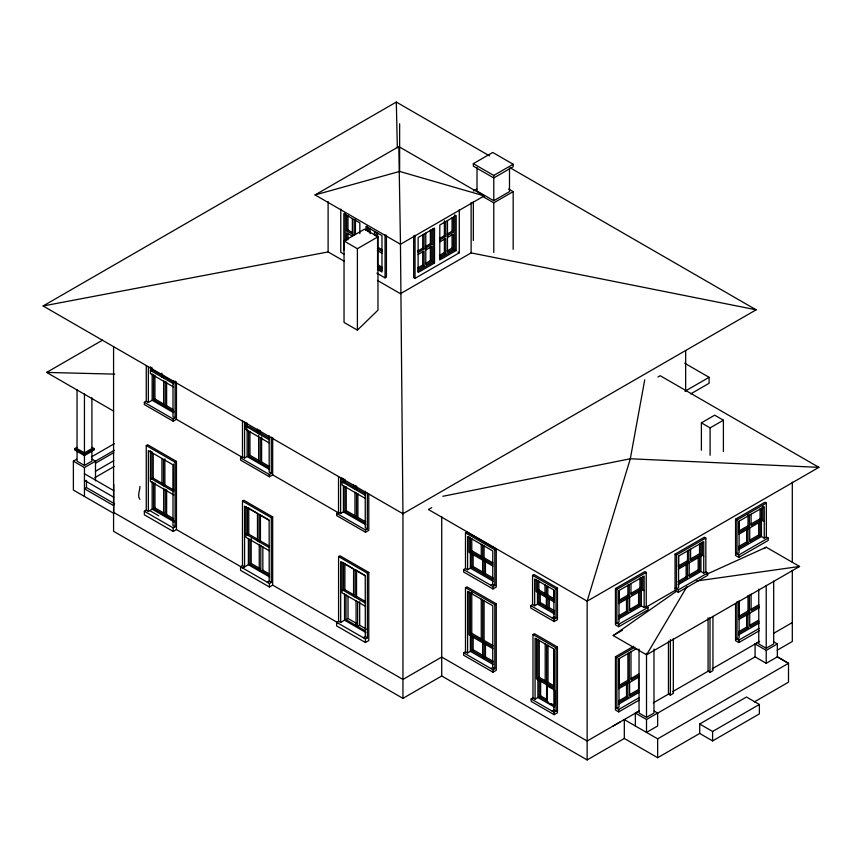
<?xml version="1.0" encoding="UTF-8"?>
<svg xmlns="http://www.w3.org/2000/svg" width="862" height="862" viewBox="0 0 862 862"><rect width="100%" height="100%" fill="white"/><g stroke="black" fill="none" stroke-linecap="round" stroke-linejoin="round"><path stroke-width="1.29" d="M139.913 486.427C140.053 490.489 137.015 495.822 139.892 499.335M644.722 379.873L630.316 458.767L587.141 601.159L428.425 509.517L431.754 507.599M676.605 591.149L613.216 635.563L646.554 654.818L686.982 586.591M357.396 330.124L377.965 310.158L377.965 236.834L364.604 229.12L344.035 241.004L344.035 322.41L357.396 330.124L357.396 248.719L377.965 236.834M510.423 167.95L756.146 309.814L402.942 513.73L43.1 305.978L396.304 102.061L489.465 155.85M315.072 194.931L398.815 146.583L484.228 195.9L400.485 244.248L315.072 194.931L399.634 171.43L484.228 195.9M113.579 411.077L46.634 372.427L102.481 340.188M346.599 215.231L346.599 230.833L347.968 230.046L352.58 232.708M473.346 163.651L492.73 152.455L513.17 164.254L513.17 166.754L493.775 177.949L473.346 166.15L473.346 163.651L493.775 175.449L513.17 164.254M151.841 367.298L151.841 371.263L153.22 370.466L162.185 375.638M473.346 191.03L476.761 189.058M242.685 457.56L176.462 419.32L173.187 421.206L144.363 404.569L144.363 402.338L146.26 401.239L148.361 402.446L152.154 400.259L173.424 412.542M477.009 167.454L477.009 191.03L493.775 200.717L509.496 191.633L509.496 168.068M482.429 196.277L493.775 202.829L513.17 191.633L513.17 249.301M153.555 374.701L153.555 399.774L154.934 398.987L163.92 404.17M92.029 447.335L94.206 448.596L94.206 449.953L84.444 455.589L74.682 449.953L74.682 448.596L76.847 447.335M417.747 251.057L422.714 248.191L424.082 248.978L424.082 234.098M425.408 246.629L430.375 243.763L431.754 244.56L431.754 229.669M439.426 238.548L444.393 235.682L445.773 236.479L445.773 221.577M447.087 234.13L452.054 231.253L453.434 232.05L453.434 217.149M418.124 252.426L424.082 248.978M425.785 247.997L431.754 244.56M439.803 239.916L445.773 236.479M447.475 235.498L453.434 232.05M418.124 254.398L424.082 250.961L424.082 265.862L418.124 269.3M425.785 249.98L431.754 246.532L431.754 261.434L425.785 264.882L425.785 233.106M439.803 241.888L445.773 238.44L445.773 253.342L439.803 256.79M447.475 237.459L453.434 234.022L453.434 248.924L447.475 252.361L447.475 220.597M376.888 273.157L385.045 277.866L386.424 277.079L386.424 235.175M77.041 389.743L77.041 448.596L84.444 452.862L91.911 448.552L91.911 397.738M173.348 409.622L166.614 405.733L165.235 406.519L165.235 381.446M74.682 448.596L84.444 454.22L94.206 448.596M113.741 484.455L113.741 513.364L73.378 490.058L73.378 461.148L76.686 459.23M417.747 267.931L422.714 265.065L424.082 265.862M425.408 263.513L430.375 260.647L431.754 261.434M439.426 255.421L444.393 252.555L445.773 253.342M447.087 250.993L452.054 248.127L453.434 248.924M91.329 456.979L114.355 443.693M417.844 271.056L433.123 262.231L434.502 263.029L434.502 228.085L418.124 237.535L418.124 272.478L434.502 263.029M439.523 258.535L454.813 249.711L456.181 250.508L456.181 215.565L439.803 225.014L439.803 259.958L456.181 250.508M77.041 449.953L77.041 461.148L84.444 465.415L91.911 461.105L91.911 449.91M73.378 461.148L84.444 467.538L114.355 450.276M413.674 235.843L413.674 277.553L415.042 278.351L459.284 252.814L459.284 209.757M95.402 463.26L113.816 452.625M144.363 402.338L173.187 418.975L175.083 417.887L175.083 380.982M756.146 309.814L471.126 252.889L400.453 293.694L377.491 280.441M95.402 471.32L113.816 460.685M174.199 521.909L152.154 509.173L148.361 511.371L146.26 510.153L146.26 445.535L147.628 444.738L176.462 461.385L176.462 529.559L240.369 566.453M94.788 477.688L114.355 466.396M114.646 503.85L86.469 487.58L84.444 488.754L113.741 505.671M146.26 445.535L175.083 462.183L176.462 461.385M162.185 483.42L153.22 478.238L151.841 479.035L151.841 451.591M245.95 422.391L245.95 429.524L247.125 428.845M173.833 490.144L164.868 484.972L163.5 485.769L163.5 459.618M269.397 438.295L260.421 433.112L259.053 433.909L259.053 429.955M176.462 529.559L173.187 531.445L144.353 514.797L144.353 511.252L146.26 510.153M338.798 513.041L272.672 474.865L269.397 476.761L240.573 460.114L240.573 457.884L242.481 456.795L244.571 458.002L247.125 456.526L269.515 469.456M153.598 482.526L153.598 508.72L154.977 507.933L163.942 513.105M248.568 430.989L248.568 456.073L249.948 455.276L258.912 460.459M173.359 518.547L166.635 514.657L165.256 515.454L165.256 489.26M269.569 466.611L261.606 462.01L260.227 462.808L260.227 437.724M144.353 511.252L173.187 527.9L175.083 526.801L175.083 462.183M240.573 457.884L269.397 474.531L271.304 473.432L271.304 437.12M269.203 520.379L244.571 506.156L244.571 566.916L242.481 565.58L242.481 501.091L243.849 500.294L272.672 516.931L272.672 585.104L337.635 622.612M242.481 501.091L271.304 517.728L272.672 516.931M257.727 539.375L248.762 534.192L247.394 534.99L247.394 507.481L257.479 513.299L257.479 540.808M353.84 487.052L344.875 481.869L343.496 482.666L343.496 478.701M269.397 546.099L260.421 540.927L259.053 541.724L259.053 514.215L269.138 520.034L269.203 581.139L271.304 582.486L269.397 583.574L269.397 586.99L272.672 585.104M365.499 493.775L356.534 488.603L355.155 489.4L355.155 485.478M269.397 586.99L240.573 570.353L240.573 566.668L242.481 565.58M368.785 494.055L368.785 530.356L365.51 532.242L336.686 515.605L336.686 513.375L338.518 512.319L340.609 513.526L343.432 511.899L365.822 524.829M240.573 566.668L242.675 568.015L248.375 564.729L269.644 577.001M249.818 539.386L249.818 564.276L251.187 563.479L260.152 568.651M344.875 486.362L344.875 511.446L346.244 510.649L355.209 515.832M259.246 544.278L259.246 570.472L259.904 570.094M259.246 570.472L260.82 571.377L262.845 570.213L269.569 574.092M365.757 521.909L357.902 517.383L356.534 518.181L356.534 493.096M242.675 568.015L267.306 582.238L269.203 581.139M336.686 513.375L365.51 530.011L367.341 528.956L367.341 493.172M338.583 621.2L338.583 556.572L339.962 555.785L368.785 572.422L368.785 640.585L365.445 642.513L336.622 625.877L336.622 622.332L338.583 621.2L340.684 622.407L344.541 620.177L365.811 632.46M657.965 376.996L660.184 375.713L818.9 467.355L587.141 601.159M338.583 556.572L367.406 573.219L368.785 572.422M684.999 391.229L709.103 377.319L709.103 383.278L690.731 393.88M353.84 594.855L344.875 589.683L343.496 590.47L343.496 562.961L352.461 568.144M465.48 568.521L465.48 532.856L466.924 532.026L496.264 548.965L496.264 587.044L492.999 588.94L463.648 572.002L463.648 569.577L465.48 568.521L467.581 569.728L470.393 568.101L493.258 581.3M365.499 601.59L356.534 596.407L355.155 597.204L355.155 569.696M345.985 594.834L345.985 619.724L348.011 618.55L356.987 623.722M481.546 556.335L471.773 550.689L470.393 551.486L492.795 564.416M701.388 450.266L701.388 422.854L714.684 415.172L723.401 420.203L723.401 451.537M366.404 629.163L359.68 625.284L357.644 626.448L357.644 601.568M465.48 532.856L494.831 549.794L496.264 548.965M493.053 562.972L484.078 557.789L482.698 558.587L482.698 545.14M701.388 422.854L710.105 427.886L723.401 420.203M471.773 553.867L471.773 567.304L473.141 566.517L482.925 572.163M363.344 637.761L365.305 636.63L367.406 637.837L367.406 573.219M336.622 622.332L365.445 638.968L367.406 637.837M493.301 578.154L485.457 573.618L484.078 574.415L484.078 560.968M465.48 651.758L465.48 587.69L466.924 586.86L496.264 603.809L496.264 670.291L492.999 672.177L463.648 655.239L463.648 652.814L465.48 651.758L467.581 652.965L470.393 651.349L493.258 664.548M490.898 585.309L492.73 584.253L492.795 550.969L467.581 536.487L467.581 569.728M463.648 569.577L492.999 586.516L494.831 585.46L494.831 549.794M532.565 604.542L532.565 575.353L534.009 574.512L557.445 588.046L557.445 619.659L554.169 621.545L530.733 608.022L530.733 605.598L532.565 604.542L534.666 605.749L537.479 604.133L554.46 613.927M465.48 587.69L494.831 604.639L496.264 603.809M537.479 580.525L537.479 590.739L538.858 589.942L545.301 593.67M470.393 592.873L470.393 634.12L471.773 633.322L481.546 638.968M532.565 575.353L556.001 588.875L557.445 588.046M554.266 598.842L547.823 595.125L546.443 595.911L546.443 585.707M538.858 593.121L538.858 603.335L540.237 602.538L546.68 606.266M493.053 645.606L484.078 640.423L482.698 641.22L482.698 599.984M471.773 636.501L471.773 650.551L473.141 649.754L482.925 655.4M554.632 610.781L549.266 607.678L547.823 608.507L547.823 598.293M113.579 346.675L113.579 531.304L402.942 698.371L441.721 675.98L587.141 759.939L624.314 738.475L657.652 757.72L699.696 733.454L712.605 740.9L759.368 713.898L759.368 704.469L746.47 697.013L699.696 724.015L699.696 733.454M552.068 617.925L553.9 616.858L556.001 618.076L556.001 588.875M493.301 661.391L485.457 656.866L484.078 657.652L484.078 643.602M530.733 605.598L554.169 619.131L556.001 618.076M532.975 697.918L532.975 634.529L534.418 633.699L557.445 646.985L557.445 712.799L554.169 714.684L531.143 701.399L531.143 698.974L532.975 697.918L535.076 699.125L537.888 697.498L554.503 707.088M646.241 606.309L648.073 607.365L648.073 609.79L618.733 626.728L615.457 624.842L615.457 588.53L644.798 571.592L646.241 572.422L646.241 606.309L644.14 607.516L641.328 605.889L618.463 619.099M645.961 607.225L675.054 590.427L675.054 554.126L704.394 537.188L705.838 538.017L705.838 571.905L703.737 573.111L700.925 571.484L678.06 584.684M766.35 536.961L768.182 538.017L768.182 540.442L738.842 557.38L735.566 555.494L735.566 519.183L764.906 502.244L766.35 503.074L766.35 536.961L764.26 538.168L761.437 536.541L738.572 549.751M615.457 588.53L616.89 589.36L646.241 572.422M675.054 554.126L676.487 554.956L705.838 538.017M735.566 519.183L737.01 520.023L766.35 503.074M688.867 550.15L688.867 561.496L678.523 567.476L678.523 556.13L703.737 541.648L703.737 573.111M490.898 668.556L492.73 667.49L492.795 605.814L467.581 591.321L467.581 652.965M463.648 652.814L492.999 669.763L494.831 668.707L494.831 604.639M618.701 600.426L627.902 595.114L629.271 595.911L629.271 584.565M630.758 593.465L639.949 588.153L641.328 588.951L641.328 577.605M678.297 566.022L687.499 560.709L688.867 561.496M690.354 559.061L699.545 553.749L703.737 556.162M738.809 531.078L748.011 525.766L749.39 526.563L749.39 515.217M750.867 524.118L760.068 518.805L761.437 519.603L761.437 508.257M629.271 595.911L618.927 601.881L618.927 590.535L644.14 576.053L644.14 607.516M641.328 588.951L630.984 594.92L630.984 583.574M749.39 526.563L739.036 532.533L739.036 521.187L764.26 506.705L764.26 538.168M761.437 519.603L751.093 525.583L751.093 514.237M618.69 603.605L642.707 589.748L644.14 590.578M678.286 569.2L702.304 555.333L702.304 542.133M738.809 534.257L762.816 520.4L764.26 521.23M532.975 634.529L556.001 647.825L557.445 646.985M618.474 615.91L626.523 611.266L627.902 612.052L627.902 598.293M629.379 609.617L638.58 604.305L639.949 605.102L639.949 591.332M678.071 581.505L686.12 576.85L687.499 577.648L687.499 563.877M688.975 575.202L698.177 569.901L699.545 570.687L699.545 556.927M738.583 546.562L746.632 541.918L748.011 542.715L748.011 528.945M749.487 540.269L758.689 534.957L760.068 535.755L760.068 521.984M618.701 617.364L627.902 612.052M639.949 605.102L629.605 611.072L629.605 597.312M678.297 582.96L687.499 577.648M699.545 570.687L689.201 576.667L689.201 562.897M738.809 548.027L748.011 542.715M760.068 535.755L749.714 541.724L749.714 527.964M615.457 622.418L618.733 624.314L648.073 607.365M675.054 588.013L678.329 589.899L707.67 572.961L707.67 575.374L678.329 592.323L675.054 590.427M735.566 553.07L738.842 554.966L768.182 538.017M537.888 639.712L537.888 678.103L539.267 677.306L545.538 680.926M613.216 635.563L622.483 630.208M763.915 548.555L766.232 547.219L799.58 566.463L646.554 654.818M554.298 685.99L548.027 682.359L546.648 683.157L546.648 644.765M547.37 685.915L554.686 690.15L554.686 706.366L547.37 702.142L547.37 685.915L548.027 685.538M539.267 680.484L539.267 696.701L540.636 695.914L546.917 699.535M639.044 700.17L618.733 711.893L615.457 710.008L615.457 656.758L633.516 646.328M615.457 656.758L616.89 657.587L634.949 647.168M636.727 648.483L618.927 658.762L618.927 687.046L629.271 681.077L629.271 652.793M547.37 702.142L548.027 701.765L539.267 696.701M552.068 711.053L553.9 709.997L556.001 711.204L556.001 647.825M531.143 698.974L554.169 712.271L556.001 711.204M618.701 685.592L627.902 680.28L629.271 681.077M630.758 678.631L638.807 673.987M738.809 616.319L748.011 611.007L749.39 611.804L749.39 595.092M750.867 609.369L758.916 604.715M639.033 675.442L630.984 680.096L630.984 651.801M749.39 611.804L739.036 617.785L739.036 601.062M759.142 606.18L751.093 610.824L751.093 594.112M618.69 688.77L639.27 676.896M738.809 619.509L759.39 607.624M618.474 701.075L626.523 696.431L627.902 697.229L627.902 683.458M629.379 694.783L638.58 689.471L638.58 676.961M738.583 631.727L746.632 627.083L748.011 627.881L748.011 614.186M749.487 625.435L758.689 620.123M618.701 702.541L627.902 697.229M638.807 690.925L629.605 696.237L629.605 682.478M738.809 633.193L748.011 627.881M758.916 621.588L749.714 626.9L749.714 613.205M618.463 704.265L639.044 692.38M738.572 634.917L759.153 623.032M615.457 707.583L618.733 709.48L639.044 697.746M735.566 638.246L738.842 640.132L759.153 628.398M735.566 603.519L735.566 640.66L738.842 642.556L759.153 630.822M635.369 725.987L635.369 713.057L638.71 711.128M656.898 713.564L755.08 656.876L755.08 643.936L759.541 641.371M639.41 710.827L587.141 741.008L441.721 657.049L402.942 679.439L113.579 512.373M653.267 702.896L669.472 693.533M672.543 691.701L708.844 670.808M712.195 668.815L758.646 641.985M773.731 633.279L792.307 622.558M668.449 641.177L668.449 694.061L670.377 695.171L673.319 693.468L673.319 638.785M708.079 617.838L708.079 671.186L710.008 672.295L712.949 670.593L712.949 616.384M639.044 649.054L639.044 713.057L646.511 717.367L653.978 713.057L653.978 649.054M758.754 589.112L758.754 643.936L766.221 648.256L773.688 643.936L773.688 581.096M646.511 719.49L657.641 713.057L657.641 725.987L646.511 732.42L646.511 719.49L635.369 713.057M755.08 643.936L766.221 650.368L777.352 643.936L777.352 656.855L766.221 663.309L755.08 656.876M777.212 650.196L792.307 641.49L792.307 570.375M624.314 719.608L657.652 738.853L788.504 663.309L777.352 656.855L788.504 663.309L788.504 682.176L754.422 701.862M699.696 724.015L712.605 731.472L759.368 704.469M613.216 725.955L619.961 722.119M706.721 574.243L766.232 547.219M442.852 496.296L630.316 458.767L818.9 467.355M43.1 305.978L328.11 251.93L344.186 261.208M696.345 581.031L799.58 566.463M46.634 372.427L114.646 374.119M508.623 189.015L513.17 191.633M684.665 363.204L709.103 377.319M457.916 252.016L459.284 252.814M382.189 249.797L377.578 247.135L377.578 232.826M346.599 230.833L354.067 235.143L354.067 219.541M377.351 248.601L381.963 251.262M352.364 236.134L346.599 232.805L346.599 240.606M377.351 250.562L381.963 253.223M344.035 241.004L357.396 248.719M382.189 267.371L377.578 264.709L377.578 250.4M377.351 266.164L381.963 268.825M377.631 267.92L382.2 270.549M377.405 269.375L381.963 272.004L381.963 235.649L365.984 226.426L365.984 230.466M344.261 254.322L340.77 252.307L340.77 209.089M705.838 571.905L707.67 572.961M774.011 642.007L777.352 643.936M537.479 590.739L553.964 600.254L553.964 590.05L534.666 578.973L534.666 605.749M493.053 566.151L469.014 552.273L469.014 536.929M173.833 382.362L164.868 377.19L163.5 377.987L163.5 375.347M554.266 602.021L536.11 591.537L536.11 579.479M257.727 431.56L248.762 426.388L247.394 427.175L247.394 423.22M151.841 371.263L173.574 383.805L173.574 381.166M245.95 426.345L269.138 439.739M342.052 481.836L365.24 495.219M173.574 386.984L150.387 373.591L150.387 366.889M245.95 429.524L269.461 443.1M365.24 498.398L342.052 485.004L342.052 477.882M538.858 603.335L554.266 612.236M471.773 567.304L493.053 579.598M492.73 584.253L494.831 585.46M153.555 399.774L174.221 411.713M344.875 511.446L365.499 523.353M248.568 456.073L269.332 468.055M175.083 417.887L172.993 416.669L172.993 380.745M271.304 473.432L269.203 472.225L269.138 435.773M367.341 528.956L365.24 527.749L365.24 491.265M537.888 678.103L553.964 687.38L553.964 649L535.076 638.16L535.076 699.125M654.301 711.128L657.641 713.057M470.393 634.12L492.795 647.05M493.053 648.784L469.014 634.906L469.014 591.838M356.275 570.342L365.24 575.525L365.305 636.63M365.305 575.859L340.684 561.647L340.684 622.407M554.298 689.158L536.509 678.89L536.509 638.667M471.773 650.551L493.053 662.835M492.73 667.49L494.831 668.707M551.163 703.575L554.298 705.385M150.387 478.194L173.574 491.588L173.574 464.133M245.95 534.16L269.138 547.542M342.052 589.64L365.24 603.034M173.898 494.982L150.387 481.405L150.387 450.74M269.138 550.721L245.95 537.328L245.95 506.673M365.563 606.395L342.052 592.819L342.052 562.153M92.18 459.241L95.499 461.159L95.499 480.867M153.598 508.72L174.221 520.637M249.818 564.276L269.321 575.536M345.985 619.724L365.488 630.984M149.729 510.573L158.77 515.799M84.444 473.744L113.741 490.661M175.083 526.801L172.993 525.594L172.993 464.823L148.361 450.61L148.361 511.371M84.444 480.328L113.741 497.245M267.306 582.238L269.397 583.574M398.815 146.583L400.485 244.248M396.304 102.061L397.35 147.844M402.942 513.73L400.453 243.332M792.307 482.073L792.307 562.347M766.221 585.406L766.221 648.256M766.221 650.368L766.221 663.309M762.816 505.875L762.816 520.4M761.437 520.907L761.437 536.541M760.068 508.72L760.068 518.805M758.689 522.447L758.689 534.957M748.011 514.42L748.011 525.766M748.011 595.577L748.011 611.007M746.632 529.397L746.632 541.918M746.632 614.638L746.632 627.083M739.1 521.23L739.1 552.693L737.01 553.9L737.01 520.023M739.1 601.331L739.1 637.858L737.01 639.076L737.01 601.676M738.842 554.966L738.842 557.38M738.842 640.132L738.842 642.556M712.605 731.472L712.605 740.9M710.105 427.886L710.105 455.298M710.008 617.612L710.008 672.295M700.925 543.2L700.925 554.546L690.581 560.515L690.581 549.169M700.925 555.85L700.925 571.484M699.545 543.663L699.545 553.749M698.177 557.38L698.177 569.901M687.499 550.624L687.499 560.709M686.12 564.341L686.12 576.85M685.656 350.608L685.656 391.003M678.588 556.162L678.588 587.636L676.487 588.843L676.487 554.956M678.329 589.899L678.329 592.323M670.377 639.636L670.377 695.171M657.652 738.853L657.652 757.72M646.511 653.364L646.511 717.367M642.707 576.538L642.707 589.748M641.328 590.254L641.328 605.889M639.949 578.068L639.949 588.153M638.58 591.785L638.58 604.305M627.902 585.029L627.902 595.114M627.902 653.277L627.902 680.28M626.523 598.745L626.523 611.266M626.523 682.661L626.523 696.431M624.314 719.544L624.314 738.475M618.991 590.578L618.991 622.041L616.89 623.248L616.89 589.36M618.991 658.805L618.991 707.206L616.89 708.424L616.89 657.587M618.733 624.314L618.733 626.728M618.733 709.48L618.733 711.893M587.141 600.523L587.141 759.939M554.169 619.131L554.169 621.545M554.169 712.271L554.169 714.684M553.9 590.082L553.9 616.858M553.9 649.032L553.9 709.997M549.266 598.745L549.266 607.678M548.027 645.293L548.027 682.359M547.823 586.182L547.823 595.125M546.583 684.708L546.583 700.935M546.379 597.463L546.379 607.678M545.204 643.936L545.204 682.327M545 584.867L545 595.082M540.636 680.937L540.636 695.914M540.237 593.606L540.237 602.538M539.267 640.24L539.267 677.306M538.858 581.01L538.858 589.942M537.888 679.396L537.888 697.498M537.479 592.075L537.479 604.133M493.775 175.449L493.775 200.717M493.775 202.829L493.775 252.447M492.999 586.516L492.999 588.94M492.999 669.763L492.999 672.177M485.457 560.171L485.457 573.618M485.457 644.086L485.457 656.866M484.078 545.689L484.078 557.789M484.078 600.512L484.078 640.423M482.634 560.138L482.634 573.586M482.634 642.772L482.634 656.822M481.265 544.31L481.265 557.757M481.265 599.144L481.265 640.391M473.346 201.73L473.346 240.52M473.141 554.417L473.141 566.517M473.141 636.986L473.141 649.754M471.773 538.588L471.773 550.689M471.773 592.086L471.773 633.322M471.126 202.527L471.126 252.889M470.393 538.039L470.393 568.101M470.393 635.445L470.393 651.349M454.813 214.767L454.813 249.711M452.054 217.601L452.054 231.253M452.054 234.464L452.054 248.127M444.393 220.78L444.393 235.682M444.393 238.893L444.393 252.555M441.721 516.564L441.721 675.98M433.123 228.635L433.123 262.231M430.375 230.111L430.375 243.763M430.375 246.985L430.375 260.647M422.714 234.539L422.714 248.191M422.714 251.413L422.714 265.065M415.042 235.294L415.042 278.351M402.942 512.491L402.942 698.371M399.634 123.783L399.634 171.43M385.045 234.658L385.045 277.866M376.198 232.32L376.198 236.231M374.496 231.339L374.496 235.24M370.11 228.516L370.11 233.721M368.731 228.01L368.731 231.91M367.363 225.628L367.363 231.016M365.51 530.011L365.51 532.242M365.445 638.968L365.445 642.513M359.831 233.645L359.831 222.87L343.841 213.647L343.841 250.002M359.68 601.698L359.68 625.284M357.902 493.624L357.902 517.383M356.534 485.996L356.534 488.603M356.534 570.213L356.534 596.407M356.071 600.652L356.071 625.543M355.435 218.743L355.435 234.356M354.961 492.191L354.961 517.265M353.582 484.53L353.582 488.485M353.582 568.791L353.582 596.299M352.364 218.56L352.364 234.162M347.968 215.737L347.968 230.046M347.968 233.311L347.968 239.808M348.011 596.278L348.011 618.55M346.244 486.89L346.244 510.649M345.22 212.849L345.22 241.123M344.875 479.229L344.875 481.869M344.875 563.479L344.875 589.683M344.541 593.993L344.541 620.177M343.432 485.532L343.432 511.899M340.609 477.602L340.609 513.526M338.518 476.535L338.518 512.319M328.11 201.568L328.11 251.93M272.672 437.487L272.672 474.865M271.304 517.728L271.304 582.486M269.397 474.531L269.397 476.761M262.845 546.627L262.845 570.213M261.606 436.926L261.606 462.01M260.82 545.183L260.82 571.377M260.421 430.472L260.421 433.112M260.421 514.722L260.421 540.927M258.654 435.493L258.654 461.892M257.479 429.039L257.479 433.004M251.187 538.588L251.187 563.479M249.948 431.517L249.948 455.276M248.762 507.998L248.762 534.192M248.375 538.545L248.375 564.729M247.125 430.16L247.125 456.526M244.571 422.078L244.571 458.002M242.481 420.484L242.481 456.795M176.462 381.877L176.462 419.32M173.187 418.975L173.187 421.206M173.187 527.9L173.187 531.445M166.614 381.974L166.614 405.733M166.635 489.778L166.635 514.657M164.868 458.821L164.868 484.972M163.661 380.541L163.661 405.614M163.683 488.345L163.683 514.549M161.927 373.117L161.927 377.082M161.927 458.713L161.927 484.853M154.934 375.229L154.934 398.987M154.977 483.043L154.977 509.216M153.22 453.401L153.22 478.238M152.154 373.892L152.154 400.259M152.154 481.696L152.154 509.173M148.361 366.522L148.361 402.446M146.26 365.66L146.26 401.239M86.469 480.36L86.469 487.58M84.444 394.02L84.444 452.862M84.444 454.22L84.444 465.415M84.444 467.538L84.444 496.447"/></g></svg>
